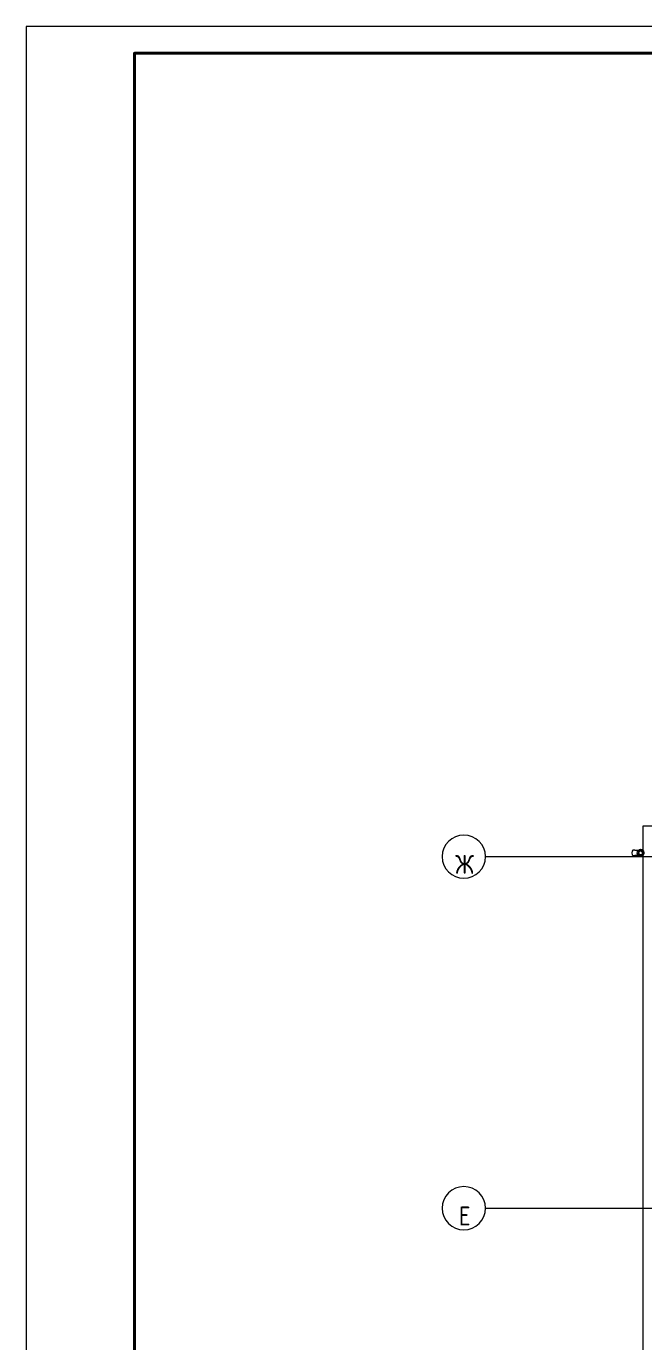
# Model space of a CAD drawing. Header units: millimetres. Extents: x -10178924 to 11692288, y -947381 to 58396.
# Drawn here: x -18603 to -7172, y -142533 to -118196 of the extents above; entities that cross this region are included whole.
import ezdxf

# ---------------------------------------------------------------- set-up
doc = ezdxf.new("R2010")
doc.units = ezdxf.units.MM
doc.linetypes.add('ADSK_Линия сетки', pattern=[25, 20, -2.5, 0, -2.5])
for name, color, linetype, lineweight in [('_0', 7, 'Continuous', 25), ('Обобщенные модели', 7, 'Continuous', 18), ('Оси', 253, 'Continuous', 9), ('Стены наружные', 7, 'Continuous', 18), ('ШТРИХОВКА', 252, 'Continuous', 15)]:
    doc.layers.add(name, color=color, linetype=linetype, lineweight=lineweight)
doc.layers.add('PDF _Ramka', color=7, linetype='Continuous')
doc.styles.add('GOST Common', font='GOST_Common.ttf', dxfattribs={"width": 0.9, "height": 350})

# ---------------------------------------------------------------- blocks, each defined once
blk = doc.blocks.new('Водосток - Тип 1 _карниз больше 490мм_-5209103-План 2-го этажа')
at = {"layer": 'Обобщенные модели'}
for p, q in [((75, 306), (75, 264)), ((175, 264), (175, 306))]:
    blk.add_line(p, q, dxfattribs=at)
at = {"layer": 'Обобщенные модели', "flags": 128}
for points in [[(75, 173), (75, 174), (75, 177), (75, 180), (75, 183), (75, 186), (75, 190), (75, 193), (75, 197), (75, 201), (75, 205), (75, 210), (75, 214), (75, 219), (75, 224), (75, 229), (75, 234), (75, 239), (75, 245), (75, 250), (75, 256), (75, 261), (75, 264)], [(175, 264), (175, 258), (175, 252), (175, 247), (175, 242), (175, 236), (175, 231), (175, 226), (175, 221), (175, 216), (175, 212), (175, 207), (175, 203), (175, 199), (175, 195), (175, 191), (175, 188), (175, 184), (175, 181), (175, 178), (175, 175), (175, 173)]]:
    blk.add_lwpolyline(points, dxfattribs=at)
at = {"layer": 'Обобщенные модели'}
for start, end in [(90, 260.0131), (279.9869, 90)]:
    blk.add_arc((125, 160), 52, start, end, dxfattribs=at)
at = {"layer": 'Обобщенные модели', "lineweight": 40}
for start, end in [(90, 270), (270, 90)]:
    blk.add_arc((125, 160), 50, start, end, dxfattribs=at)
at = {"layer": 'Обобщенные модели'}
for start_param, end_param in [(4.712389, 6.283185), (3.141593, 4.712389)]:
    blk.add_ellipse((125, 306), major_axis=(-50, 0), ratio=0.309017, start_param=start_param, end_param=end_param, dxfattribs=at)
blk = doc.blocks.new('Ось сетки - Круг_Ø8 мм-8258-План 2-го этажа')
at = {"layer": 'Оси', "lineweight": 20}
for start, end in [(360, 180), (180, 360)]:
    blk.add_arc((0, 0), 4, start, end, dxfattribs=at)
blk = doc.blocks.new('2 этаж')
at = {"lineweight": 9}
h = blk.add_hatch(dxfattribs=at)
h.set_pattern_fill('ANSI34', color=256, scale=20)
h.set_pattern_definition([(45, (0, -123085.82), (-269.4077, 269.4077), []), (45, (89.8, -123085.82), (-269.4077, 269.4077), []), (45, (179.6, -123085.82), (-269.4077, 269.4077), []), (45, (269.4, -123085.82), (-269.4077, 269.4077), [])])
h.paths.add_polyline_path([(44165, -114791), (44065, -114791), (44065, -117666), (44165, -117666), (44165, -117659)])
h.paths.add_polyline_path([(44165, -114459), (43455, -114459), (43455, -114559), (44065, -114559), (44065, -114791), (44165, -114791)])
h.paths.add_polyline_path([(42385, -114459), (41921, -114459), (41922, -114559), (42385, -114559)])
h.paths.add_polyline_path([(44153, -118721), (44165, -118721), (44165, -117666), (44065, -117666), (44065, -118721), (44140, -118721)])
h.paths.add_polyline_path([(38251, -129293), (38646, -129293), (38646, -128521), (38251, -128521)], flags=9)
h.paths.add_polyline_path([(-199, -128948), (196, -128948), (196, -128177), (-199, -128177)], flags=9)
h.paths.add_polyline_path([(2801, -128948), (3196, -128948), (3196, -128177), (2801, -128177)], flags=9)
h.paths.add_polyline_path([(6936, -128948), (7363, -128948), (7363, -128177), (6936, -128177)], flags=9)
h.paths.add_polyline_path([(9951, -128948), (10346, -128948), (10346, -128177), (9951, -128177)], flags=9)
h.paths.add_polyline_path([(17851, -128948), (18246, -128948), (18246, -128177), (17851, -128177)], flags=9)
h.paths.add_polyline_path([(30349, -128948), (30745, -128948), (30745, -128177), (30349, -128177)], flags=9)
h.paths.add_polyline_path([(41651, -128948), (42046, -128948), (42046, -128177), (41651, -128177)], flags=9)
h.paths.add_polyline_path([(48604, -128948), (49094, -128948), (49094, -128177), (48604, -128177)], flags=9)
h.paths.add_polyline_path([(-6668, -128948), (-6335, -128948), (-6335, -128177), (-6668, -128177)], flags=9)
h.paths.add_polyline_path([(55072, -128948), (55625, -128948), (55625, -128177), (55072, -128177)], flags=9)
h.paths.add_polyline_path([(-10729, -123544), (-10271, -123544), (-10271, -122772), (-10729, -122772)], flags=9)
h.paths.add_polyline_path([(-10713, -115244), (-10286, -115244), (-10286, -114472), (-10713, -114472)], flags=9)
h.paths.add_polyline_path([(-10698, -110594), (-10303, -110594), (-10303, -109822), (-10698, -109822)], flags=9)
h.paths.add_polyline_path([(-10729, -103294), (-10271, -103294), (-10271, -102522), (-10729, -102522)], flags=9)
h.paths.add_polyline_path([(-10698, -86994), (-10303, -86994), (-10303, -86222), (-10698, -86222)], flags=9)
h.paths.add_polyline_path([(-10745, -80494), (-10255, -80494), (-10255, -79722), (-10745, -79722)], flags=9)
h.paths.add_polyline_path([(-10713, -121744), (-10286, -121744), (-10286, -120972), (-10713, -120972)], flags=9)
h.paths.add_polyline_path([(45572, -128948), (46125, -128948), (46125, -128177), (45572, -128177)], flags=9)
at = {"layer": 'Оси', "color": 252, "linetype": 'ADSK_Линия сетки'}
for p, q in [((-10115, -80041), (56005, -80041)), ((-10115, -86541), (56005, -86541))]:
    blk.add_line(p, q, dxfattribs=at)
at = {"layer": 'Стены наружные'}
for p, q in [((-7198, -89468), (-7198, -79469)), ((-7198, -79469), (3513, -79541))]:
    blk.add_line(p, q, dxfattribs=at)
at = {"layer": 'Обобщенные модели', "rotation": 90}
blk.add_blockref('Водосток - Тип 1 _карниз больше 490мм_-5209103-План 2-го этажа', (-7088, -80097), dxfattribs=at)
at = {"layer": 'Оси', "color": 252, "lineweight": 20, "xscale": 99.99999999999993, "yscale": 99.99999999999993, "zscale": 99.99999999999993, "rotation": 270}
for p in [(-10515, -80041), (-10515, -86541)]:
    blk.add_blockref('Ось сетки - Круг_Ø8 мм-8258-План 2-го этажа', p, dxfattribs=at)
at = {"layer": 'Оси', "color": 252, "char_height": 350, "attachment_point": 5, "line_spacing_factor": 1.022766, "style": 'GOST Common'}
for s, insert, width in [('\\pxqc,t0.25714,0.51429,0.77143,1.02857,1.28571,1.54286,1.8,2.05714,2.31429,2.57143,2.82857,3.08571,3.34286,3.6,3.85714,4.11429,4.37143,4.62857,4.88571,5.14286,5.4,5.65714,5.91429,6.17143,6.42857,6.68571,6.94286,7.2,7.45714,7.71429,7.97143,8.22857;{Ж}', (-10500, -80184), 327.6), ('\\pxqc,t0.25714,0.51429,0.77143,1.02857,1.28571,1.54286,1.8,2.05714,2.31429,2.57143,2.82857,3.08571,3.34286,3.6,3.85714,4.11429,4.37143,4.62857,4.88571,5.14286,5.4,5.65714,5.91429,6.17143,6.42857,6.68571,6.94286,7.2,7.45714,7.71429,7.97143,8.22857;{Е}', (-10500, -86684), 232.2)]:
    blk.add_mtext(s, dxfattribs=dict(at, insert=insert, width=width))
blk = doc.blocks.new('Рамка')
at = {"layer": 'PDF _Ramka', "lineweight": 20}
blk.add_lwpolyline([(100287, -596749), (100287, -512657), (-18603, -512657), (-18603, -596749)], close=True, dxfattribs=at)
at = {"layer": 'PDF _Ramka', "lineweight": 40}
blk.add_lwpolyline([(99787, -513153), (-16604, -513153), (-16604, -596246), (99787, -596246)], close=True, dxfattribs=at)

msp = doc.modelspace()

# ---------------------------------------------------------------- block references
at = {"layer": '_0'}
msp.add_blockref('Рамка', (0, 394460.6), dxfattribs=at)
at = {"layer": 'ШТРИХОВКА'}
msp.add_blockref('2 этаж', (0, -53506.6), dxfattribs=at)

doc.saveas('drawing.dxf')
